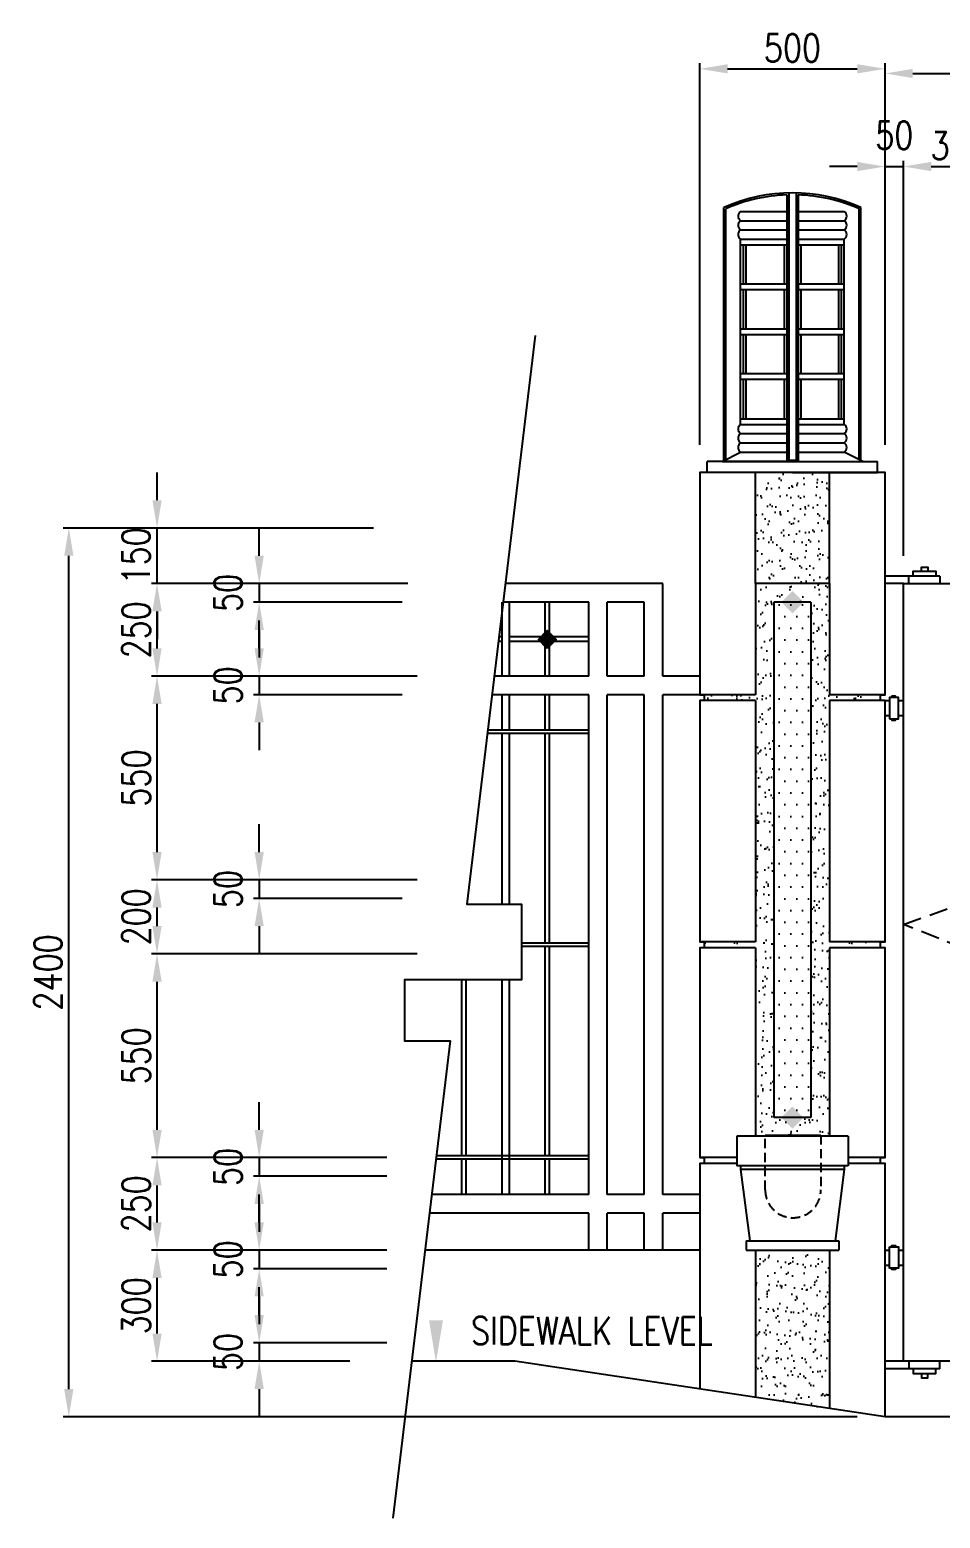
# Model space of a CAD drawing. Extents: x 17901 to 57070, y -1049 to 3900.
# Drawn here: x 46726 to 49184, y -212 to 3807 of the extents above; entities that cross this region are included whole.
import ezdxf

# ---------------------------------------------------------------- set-up
doc = ezdxf.new("R2010")
doc.units = 0
doc.header["$PDMODE"] = 3
doc.header["$PDSIZE"] = -1
doc.linetypes.add('HIDDEN', pattern=[0.375, 0.25, -0.125])
doc.layers.get('0').update_dxf_attribs({"linetype": 'CONTINUOUS'})
doc.layers.get('DEFPOINTS').update_dxf_attribs({"linetype": 'CONTINUOUS'})
for name, color, linetype in [('0-BCA', 33, 'CONTINUOUS'), ('0-DIM', 8, 'CONTINUOUS'), ('0-TEXT', 7, 'CONTINUOUS')]:
    doc.layers.add(name, color=color, linetype=linetype)
doc.styles.add('30', font='romans.shx', dxfattribs={"width": 0.8, "height": 75})
doc.styles.get("Standard").update_dxf_attribs({"font": 'romans.shx', "width": 0.8})
doc.dimstyles.new('CALL', dxfattribs={"dimscale": 30, "dimtxt": 2.5, "dimasz": 2.5, "dimexe": 0.5, "dimexo": 2.5, "dimtad": 0, "dimdec": 0, "dimtxsty": 'STANDARD', "dimcen": 2.5, "dimclrd": 256, "dimclre": 256, "dimclrt": 7, "dimazin": 3, "dimtfac": 1, "dimtdec": 0, "dimtmove": 0, "dimatfit": 3, "dimtolj": 1, "dimtzin": 0})
pattern_1 = [(142.5, (68386.484, 3e-14), (1.60003, 48.94132), [0, -38.608, 0, -43.18, 0, -41.275]), (172.5, (68386.484, 3e-14), (-44.95233, 71.6825), [0, -20.828, 0, -34.798, 0, -13.335]), (212.5, (68417.726, 3e-14), (-79.09924, 0.14372), [0, -12.7, 0, -45.72, 0, -59.69]), (222.5, (68417.726, 3e-14), (-76.35565, 22.29293), [0, -6.35, 0, -29.972, 0, -34.29])]

# ---------------------------------------------------------------- blocks, each defined once
blk = doc.blocks.new('*D120')
at = {"linetype": 'BYBLOCK'}
for p, q in [((36107.2, 1586.3), (36107.2, 1661.3)), ((36493.5, 1511.3), (36092.2, 1511.3)), ((36107.2, 1511.3), (36107.2, 1461.3)), ((36107.2, 1511.3), (36107.2, 1461.3)), ((36493.5, 1461.3), (36092.2, 1461.3)), ((36107.2, 1386.3), (36107.2, 1311.3))]:
    blk.add_line(p, q, dxfattribs=at)
for points in [[(36094.7, 1586.3), (36119.7, 1586.3), (36107.2, 1511.3)], [(36094.7, 1386.3), (36119.7, 1386.3), (36107.2, 1461.3)]]:
    blk.add_solid(points, dxfattribs=at)
at = {"layer": 'DEFPOINTS', "color": 0, "linetype": 'BYBLOCK'}
for p in [(36568.5, 1511.3), (36107.2, 1461.3), (36568.5, 1461.3)]:
    blk.add_point(p, dxfattribs=at)
at = {"color": 7, "linetype": 'BYBLOCK', "insert": (36022.8, 1486.3), "char_height": 75, "attachment_point": 5, "rotation": 90}
blk.add_mtext('\\A1;50', dxfattribs=at)
blk = doc.blocks.new('*D113')
at = {"linetype": 'BYBLOCK'}
for p, q in [((36533.4, 1511.3), (35816.4, 1511.3)), ((35831.4, 1386.3), (35831.4, 1436.3)), ((36533.4, 1311.3), (35816.4, 1311.3))]:
    blk.add_line(p, q, dxfattribs=at)
for points in [[(35818.9, 1436.3), (35843.9, 1436.3), (35831.4, 1511.3)], [(35818.9, 1386.3), (35843.9, 1386.3), (35831.4, 1311.3)]]:
    blk.add_solid(points, dxfattribs=at)
at = {"layer": 'DEFPOINTS', "color": 0, "linetype": 'BYBLOCK'}
for p in [(35831.4, 1511.3), (36608.4, 1511.3), (36608.4, 1311.3)]:
    blk.add_point(p, dxfattribs=at)
at = {"color": 7, "linetype": 'BYBLOCK', "insert": (35775.1, 1411.3), "char_height": 75, "attachment_point": 5, "rotation": 90}
blk.add_mtext('\\A1;200', dxfattribs=at)
blk = doc.blocks.new('*D109')
at = {"linetype": 'BYBLOCK'}
for p, q in [((36415.4, 2461.3), (35578.2, 2461.3)), ((35593.2, 136.3), (35593.2, 2386.3)), ((37721.9, 61.3), (35578.2, 61.3))]:
    blk.add_line(p, q, dxfattribs=at)
for points in [[(35580.7, 2386.3), (35605.7, 2386.3), (35593.2, 2461.3)], [(35580.7, 136.3), (35605.7, 136.3), (35593.2, 61.3)]]:
    blk.add_solid(points, dxfattribs=at)
at = {"layer": 'DEFPOINTS', "color": 0, "linetype": 'BYBLOCK'}
for p in [(35593.2, 2461.3), (36490.4, 2461.3), (37796.9, 61.3)]:
    blk.add_point(p, dxfattribs=at)
at = {"color": 7, "linetype": 'BYBLOCK', "insert": (35537, 1261.3), "char_height": 75, "attachment_point": 5, "rotation": 90}
blk.add_mtext('\\A1;2400', dxfattribs=at)
blk = doc.blocks.new('*D118')
at = {"linetype": 'BYBLOCK'}
for p, q in [((36107.2, 586.3), (36107.2, 661.3)), ((36452.2, 511.3), (36092.2, 511.3)), ((36107.2, 511.3), (36107.2, 461.3)), ((36107.2, 511.3), (36107.2, 461.3)), ((36452.2, 461.3), (36092.2, 461.3)), ((36107.2, 386.3), (36107.2, 311.3))]:
    blk.add_line(p, q, dxfattribs=at)
for points in [[(36094.7, 586.3), (36119.7, 586.3), (36107.2, 511.3)], [(36094.7, 386.3), (36119.7, 386.3), (36107.2, 461.3)]]:
    blk.add_solid(points, dxfattribs=at)
at = {"layer": 'DEFPOINTS', "color": 0, "linetype": 'BYBLOCK'}
for p in [(36527.2, 511.3), (36107.2, 461.3), (36527.2, 461.3)]:
    blk.add_point(p, dxfattribs=at)
at = {"color": 7, "linetype": 'BYBLOCK', "insert": (36022.8, 486.3), "char_height": 75, "attachment_point": 5, "rotation": 90}
blk.add_mtext('\\A1;50', dxfattribs=at)
blk = doc.blocks.new('*D117')
at = {"linetype": 'BYBLOCK'}
for p, q in [((36107.2, 336.3), (36107.2, 411.3)), ((36452.2, 261.3), (36092.2, 261.3)), ((36107.2, 261.3), (36107.2, 211.3)), ((36107.2, 261.3), (36107.2, 211.3)), ((36352.2, 211.3), (36092.2, 211.3)), ((36107.2, 136.3), (36107.2, 61.3))]:
    blk.add_line(p, q, dxfattribs=at)
for points in [[(36094.7, 336.3), (36119.7, 336.3), (36107.2, 261.3)], [(36094.7, 136.3), (36119.7, 136.3), (36107.2, 211.3)]]:
    blk.add_solid(points, dxfattribs=at)
at = {"layer": 'DEFPOINTS', "color": 0, "linetype": 'BYBLOCK'}
for p in [(36527.2, 261.3), (36107.2, 211.3), (36427.2, 211.3)]:
    blk.add_point(p, dxfattribs=at)
at = {"color": 7, "linetype": 'BYBLOCK', "insert": (36022.8, 236.3), "char_height": 75, "attachment_point": 5, "rotation": 90}
blk.add_mtext('\\A1;50', dxfattribs=at)
blk = doc.blocks.new('*D116')
at = {"linetype": 'BYBLOCK'}
for p, q in [((36107.2, 836.3), (36107.2, 911.3)), ((36452.2, 761.3), (36092.2, 761.3)), ((36107.2, 761.3), (36107.2, 711.3)), ((36107.2, 761.3), (36107.2, 711.3)), ((36452.2, 711.3), (36092.2, 711.3)), ((36107.2, 636.3), (36107.2, 561.3))]:
    blk.add_line(p, q, dxfattribs=at)
for points in [[(36094.7, 836.3), (36119.7, 836.3), (36107.2, 761.3)], [(36094.7, 636.3), (36119.7, 636.3), (36107.2, 711.3)]]:
    blk.add_solid(points, dxfattribs=at)
at = {"layer": 'DEFPOINTS', "color": 0, "linetype": 'BYBLOCK'}
for p in [(36527.2, 761.3), (36107.2, 711.3), (36527.2, 711.3)]:
    blk.add_point(p, dxfattribs=at)
at = {"color": 7, "linetype": 'BYBLOCK', "insert": (36022.8, 736.3), "char_height": 75, "attachment_point": 5, "rotation": 90}
blk.add_mtext('\\A1;50', dxfattribs=at)
blk = doc.blocks.new('*D111')
at = {"linetype": 'BYBLOCK'}
for p, q in [((36377.2, 761.3), (35816.4, 761.3)), ((35831.4, 586.3), (35831.4, 686.3)), ((36135.2, 511.3), (35816.4, 511.3))]:
    blk.add_line(p, q, dxfattribs=at)
for points in [[(35818.9, 686.3), (35843.9, 686.3), (35831.4, 761.3)], [(35818.9, 586.3), (35843.9, 586.3), (35831.4, 511.3)]]:
    blk.add_solid(points, dxfattribs=at)
at = {"layer": 'DEFPOINTS', "color": 0, "linetype": 'BYBLOCK'}
for p in [(35831.4, 761.3), (36452.2, 761.3), (36210.2, 511.3)]:
    blk.add_point(p, dxfattribs=at)
at = {"color": 7, "linetype": 'BYBLOCK', "insert": (35775.1, 636.3), "char_height": 75, "attachment_point": 5, "rotation": 90}
blk.add_mtext('\\A1;250', dxfattribs=at)
blk = doc.blocks.new('*D110')
at = {"linetype": 'BYBLOCK'}
for p, q in [((36210.2, 511.3), (35816.4, 511.3)), ((35831.4, 286.3), (35831.4, 436.3)), ((36174.1, 211.3), (35816.4, 211.3))]:
    blk.add_line(p, q, dxfattribs=at)
for points in [[(35818.9, 436.3), (35843.9, 436.3), (35831.4, 511.3)], [(35818.9, 286.3), (35843.9, 286.3), (35831.4, 211.3)]]:
    blk.add_solid(points, dxfattribs=at)
at = {"layer": 'DEFPOINTS', "color": 0, "linetype": 'BYBLOCK'}
for p in [(35831.4, 511.3), (36285.2, 511.3), (36249.1, 211.3)]:
    blk.add_point(p, dxfattribs=at)
at = {"color": 7, "linetype": 'BYBLOCK', "insert": (35775.1, 361.3), "char_height": 75, "attachment_point": 5, "rotation": 90}
blk.add_mtext('\\A1;300', dxfattribs=at)
blk = doc.blocks.new('*D112')
at = {"linetype": 'BYBLOCK'}
for p, q in [((36248.4, 1311.3), (35816.4, 1311.3)), ((35831.4, 836.3), (35831.4, 1236.3)), ((36060.2, 761.3), (35816.4, 761.3))]:
    blk.add_line(p, q, dxfattribs=at)
for points in [[(35818.9, 1236.3), (35843.9, 1236.3), (35831.4, 1311.3)], [(35818.9, 836.3), (35843.9, 836.3), (35831.4, 761.3)]]:
    blk.add_solid(points, dxfattribs=at)
at = {"layer": 'DEFPOINTS', "color": 0, "linetype": 'BYBLOCK'}
for p in [(35831.4, 1311.3), (36323.4, 1311.3), (36135.2, 761.3)]:
    blk.add_point(p, dxfattribs=at)
at = {"color": 7, "linetype": 'BYBLOCK', "insert": (35775.1, 1036.3), "char_height": 75, "attachment_point": 5, "rotation": 90}
blk.add_mtext('\\A1;550', dxfattribs=at)
blk = doc.blocks.new('A$C1AAB01F3')
at = {"layer": '0-TEXT', "color": 2}
for p, q in [((0, 52.5), (11.7, 52.5)), ((36.1, 52.5), (50, 52.5)), ((0, 12.5), (11.7, 12.5)), ((36.1, 12.5), (50, 12.5))]:
    blk.add_line(p, q, dxfattribs=at)
blk.add_lwpolyline([(11.7, 61.8), (36.1, 61.8), (36.1, 3.7), (11.7, 3.7)], close=True, dxfattribs=at)
for points in [[(18.5, 61.8), (18.5, 64.9), (27.9, 64.9), (27.9, 61.8)], [(27.9, 3.7), (27.9, 0), (18.5, 0), (18.5, 3.7)]]:
    blk.add_lwpolyline(points, dxfattribs=at)
blk = doc.blocks.new('*D121')
at = {"linetype": 'BYBLOCK'}
for p, q in [((36107.2, 2386.3), (36107.2, 2461.3)), ((36508.4, 2311.3), (36092.2, 2311.3)), ((36107.2, 2311.3), (36107.2, 2261.3)), ((36107.2, 2311.3), (36107.2, 2261.3)), ((36493.5, 2261.3), (36092.2, 2261.3)), ((36107.2, 2186.3), (36107.2, 2111.3))]:
    blk.add_line(p, q, dxfattribs=at)
for points in [[(36094.7, 2386.3), (36119.7, 2386.3), (36107.2, 2311.3)], [(36094.7, 2186.3), (36119.7, 2186.3), (36107.2, 2261.3)]]:
    blk.add_solid(points, dxfattribs=at)
at = {"layer": 'DEFPOINTS', "color": 0, "linetype": 'BYBLOCK'}
for p in [(36583.4, 2311.3), (36107.2, 2261.3), (36568.5, 2261.3)]:
    blk.add_point(p, dxfattribs=at)
at = {"color": 7, "linetype": 'BYBLOCK', "insert": (36022.8, 2286.3), "char_height": 75, "attachment_point": 5, "rotation": 90}
blk.add_mtext('\\A1;50', dxfattribs=at)
blk = doc.blocks.new('*D119')
at = {"linetype": 'BYBLOCK'}
for p, q in [((36107.2, 2136.3), (36107.2, 2211.3)), ((36493.5, 2061.3), (36092.2, 2061.3)), ((36107.2, 2061.3), (36107.2, 2011.3)), ((36107.2, 2061.3), (36107.2, 2011.3)), ((36493.5, 2011.3), (36092.2, 2011.3)), ((36107.2, 1936.3), (36107.2, 1861.3))]:
    blk.add_line(p, q, dxfattribs=at)
for points in [[(36094.7, 2136.3), (36119.7, 2136.3), (36107.2, 2061.3)], [(36094.7, 1936.3), (36119.7, 1936.3), (36107.2, 2011.3)]]:
    blk.add_solid(points, dxfattribs=at)
at = {"layer": 'DEFPOINTS', "color": 0, "linetype": 'BYBLOCK'}
for p in [(36568.5, 2061.3), (36107.2, 2011.3), (36568.5, 2011.3)]:
    blk.add_point(p, dxfattribs=at)
at = {"color": 7, "linetype": 'BYBLOCK', "insert": (36022.8, 2036.3), "char_height": 75, "attachment_point": 5, "rotation": 90}
blk.add_mtext('\\A1;50', dxfattribs=at)
blk = doc.blocks.new('*D115')
at = {"linetype": 'BYBLOCK'}
for p, q in [((36433.4, 2311.3), (35816.4, 2311.3)), ((35831.4, 2136.3), (35831.4, 2236.3)), ((36533.4, 2061.3), (35816.4, 2061.3))]:
    blk.add_line(p, q, dxfattribs=at)
for points in [[(35818.9, 2236.3), (35843.9, 2236.3), (35831.4, 2311.3)], [(35818.9, 2136.3), (35843.9, 2136.3), (35831.4, 2061.3)]]:
    blk.add_solid(points, dxfattribs=at)
at = {"layer": 'DEFPOINTS', "color": 0, "linetype": 'BYBLOCK'}
for p in [(35831.4, 2311.3), (36508.4, 2311.3), (36608.4, 2061.3)]:
    blk.add_point(p, dxfattribs=at)
at = {"color": 7, "linetype": 'BYBLOCK', "insert": (35775.1, 2186.3), "char_height": 75, "attachment_point": 5, "rotation": 90}
blk.add_mtext('\\A1;250', dxfattribs=at)
blk = doc.blocks.new('*D114')
at = {"linetype": 'BYBLOCK'}
for p, q in [((36533.4, 2061.3), (35816.4, 2061.3)), ((35831.4, 1586.3), (35831.4, 1986.3)), ((36533.4, 1511.3), (35816.4, 1511.3))]:
    blk.add_line(p, q, dxfattribs=at)
for points in [[(35818.9, 1986.3), (35843.9, 1986.3), (35831.4, 2061.3)], [(35818.9, 1586.3), (35843.9, 1586.3), (35831.4, 1511.3)]]:
    blk.add_solid(points, dxfattribs=at)
at = {"layer": 'DEFPOINTS', "color": 0, "linetype": 'BYBLOCK'}
for p in [(35831.4, 2061.3), (36608.4, 2061.3), (36608.4, 1511.3)]:
    blk.add_point(p, dxfattribs=at)
at = {"color": 7, "linetype": 'BYBLOCK', "insert": (35775.1, 1786.3), "char_height": 75, "attachment_point": 5, "rotation": 90}
blk.add_mtext('\\A1;550', dxfattribs=at)
blk = doc.blocks.new('*D107')
at = {"linetype": 'BYBLOCK'}
for p, q in [((35831.4, 2536.3), (35831.4, 2611.3)), ((36415.4, 2461.3), (35816.4, 2461.3)), ((35831.4, 2311.3), (35831.4, 2461.3)), ((35831.4, 2311.3), (35831.4, 2461.3)), ((36415.4, 2311.3), (35816.4, 2311.3)), ((35831.4, 2236.3), (35831.4, 2161.3))]:
    blk.add_line(p, q, dxfattribs=at)
for points in [[(35818.9, 2536.3), (35843.9, 2536.3), (35831.4, 2461.3)], [(35818.9, 2236.3), (35843.9, 2236.3), (35831.4, 2311.3)]]:
    blk.add_solid(points, dxfattribs=at)
at = {"layer": 'DEFPOINTS', "color": 0, "linetype": 'BYBLOCK'}
for p in [(35831.4, 2461.3), (36490.4, 2461.3), (36490.4, 2311.3)]:
    blk.add_point(p, dxfattribs=at)
at = {"color": 7, "linetype": 'BYBLOCK', "insert": (35774.7, 2386.3), "char_height": 75, "attachment_point": 5, "rotation": 90}
blk.add_mtext('\\A1;150', dxfattribs=at)
blk = doc.blocks.new('*D101')
at = {"linetype": 'BYBLOCK'}
for p, q in [((37846.9, 2386.3), (37846.9, 3452.5)), ((37921.9, 3437.5), (38071.9, 3437.5)), ((38146.9, 2536.3), (38146.9, 3452.5))]:
    blk.add_line(p, q, dxfattribs=at)
for points in [[(37921.9, 3450), (37921.9, 3425), (37846.9, 3437.5)], [(38071.9, 3450), (38071.9, 3425), (38146.9, 3437.5)]]:
    blk.add_solid(points, dxfattribs=at)
at = {"layer": 'DEFPOINTS', "color": 0, "linetype": 'BYBLOCK'}
for p in [(38146.9, 3437.5), (38146.9, 2461.3), (37846.9, 2311.3)]:
    blk.add_point(p, dxfattribs=at)
at = {"color": 7, "linetype": 'BYBLOCK', "insert": (37996.9, 3493.7), "char_height": 75, "attachment_point": 5}
blk.add_mtext('\\A1;300', dxfattribs=at)
blk = doc.blocks.new('*D99')
at = {"linetype": 'BYBLOCK'}
for p, q in [((37721.9, 3437.5), (37646.9, 3437.5)), ((37796.9, 2686.3), (37796.9, 3452.5)), ((37796.9, 3437.5), (37846.9, 3437.5)), ((37796.9, 3437.5), (37846.9, 3437.5)), ((37846.9, 2386.3), (37846.9, 3452.5)), ((37921.9, 3437.5), (37996.9, 3437.5))]:
    blk.add_line(p, q, dxfattribs=at)
for points in [[(37721.9, 3450), (37721.9, 3425), (37796.9, 3437.5)], [(37921.9, 3450), (37921.9, 3425), (37846.9, 3437.5)]]:
    blk.add_solid(points, dxfattribs=at)
at = {"layer": 'DEFPOINTS', "color": 0, "linetype": 'BYBLOCK'}
for p in [(37846.9, 3437.5), (37796.9, 2611.3), (37846.9, 2311.3)]:
    blk.add_point(p, dxfattribs=at)
at = {"color": 7, "linetype": 'BYBLOCK', "insert": (37821.9, 3521.8), "char_height": 75, "attachment_point": 5}
blk.add_mtext('\\A1;50', dxfattribs=at)
blk = doc.blocks.new('*D98')
at = {"linetype": 'BYBLOCK'}
for p, q in [((49035.2, 2686.3), (49035.2, 3703.8)), ((52035.2, 2536.3), (52035.2, 3703.8)), ((49110.2, 3688.8), (51960.2, 3688.8))]:
    blk.add_line(p, q, dxfattribs=at)
for points in [[(49110.2, 3701.3), (49110.2, 3676.3), (49035.2, 3688.8)], [(51960.2, 3701.3), (51960.2, 3676.3), (52035.2, 3688.8)]]:
    blk.add_solid(points, dxfattribs=at)
at = {"layer": 'DEFPOINTS', "color": 0, "linetype": 'BYBLOCK'}
for p in [(52035.2, 3688.8), (49035.2, 2611.3), (52035.2, 2461.3)]:
    blk.add_point(p, dxfattribs=at)
at = {"color": 7, "linetype": 'BYBLOCK', "insert": (50535.2, 3745.1), "char_height": 75, "attachment_point": 5}
blk.add_mtext('\\A1;3000', dxfattribs=at)
blk = doc.blocks.new('*D97')
at = {"linetype": 'BYBLOCK'}
for p, q in [((37296.9, 2686.3), (37296.9, 3716.3)), ((37371.9, 3701.3), (37721.9, 3701.3)), ((37796.9, 2686.3), (37796.9, 3716.3))]:
    blk.add_line(p, q, dxfattribs=at)
for points in [[(37371.9, 3713.8), (37371.9, 3688.8), (37296.9, 3701.3)], [(37721.9, 3713.8), (37721.9, 3688.8), (37796.9, 3701.3)]]:
    blk.add_solid(points, dxfattribs=at)
at = {"layer": 'DEFPOINTS', "color": 0, "linetype": 'BYBLOCK'}
for p in [(37796.9, 3701.3), (37296.9, 2611.3), (37796.9, 2611.3)]:
    blk.add_point(p, dxfattribs=at)
at = {"color": 7, "linetype": 'BYBLOCK', "insert": (37546.9, 3757.6), "char_height": 75, "attachment_point": 5}
blk.add_mtext('\\A1;500', dxfattribs=at)

msp = doc.modelspace()

# ---------------------------------------------------------------- hatches: boundary and pattern name
at = {"linetype": 'CONTINUOUS'}
h = msp.add_hatch(dxfattribs=at)
h.set_pattern_fill('AR-SAND', color=2, style=0)
h.set_pattern_definition([(37.5, (11238.25, 0), (-1.60003, 48.941324), [0, -38.608, 0, -43.18, 0, -41.275]), (7.5, (11238.25, 0), (44.95233, 71.68251), [0, -20.828, 0, -34.798, 0, -13.335]), (327.5, (11207.006, 0), (79.099237, 0.14372), [0, -12.7, 0, -45.72, 0, -59.69]), (317.5, (11207.006, 0), (76.35565, 22.29293), [0, -6.35, 0, -29.972, 0, -34.29])])
h.paths.add_polyline_path([(48885.2, 2611.3), (48685.2, 2611.3), (48685.2, 2311.3), (48885.2, 2311.3)])
h = msp.add_hatch(dxfattribs=at)
h.set_pattern_fill('AR-SAND', color=2, style=0)
h.set_pattern_definition(pattern_1)
h.paths.add_polyline_path([(48685.2, 1995.3), (48547.2, 1995.3), (48547.2, 2011.3), (48685.2, 2011.3), (48685.2, 2311.3), (48885.2, 2311.3), (48885.2, 2011.3), (49023.2, 2011.3), (49023.2, 1995.3), (48885.2, 1995.3), (48885.2, 1344.2), (49023.2, 1344.2), (49023.2, 1328.2), (48885.2, 1328.2), (48885.2, 819.3), (48685.2, 819.3), (48685.2, 1328.2), (48547.2, 1328.2), (48547.2, 1344.2), (48685.2, 1344.2)])
h.paths.add_polyline_path([(48735.2, 869.3), (48835.2, 869.3), (48835.2, 2261.3), (48735.2, 2261.3)], flags=16)
for points in [[(48785.2, 2231.3), (48755.2, 2261.3), (48785.2, 2291.3), (48815.2, 2261.3)], [(48785.2, 899.3), (48755.2, 869.3), (48785.2, 839.3), (48815.2, 869.3)]]:
    msp.add_hatch(color=2, dxfattribs=at).paths.add_polyline_path(points)
h = msp.add_hatch(dxfattribs=at)
h.set_pattern_fill('DOTS', color=256, scale=20, style=0)
h.set_pattern_definition([(180, (68386.484, 3e-14), (-15.875, 31.75), [0, -31.75])])
h.paths.add_polyline_path([(48735.2, 2261.3), (48735.2, 869.3), (48835.2, 869.3), (48835.2, 2261.3)])
h = msp.add_hatch(dxfattribs=at)
h.set_pattern_fill('AR-SAND', color=2, style=0)
h.set_pattern_definition(pattern_1)
h.paths.add_polyline_path([(48685.2, 211.3), (48885.2, 211.3), (48885.2, 511.3), (48685.2, 511.3)])
h = msp.add_hatch(dxfattribs=at)
h.set_pattern_fill('AR-SAND', color=2, style=0)
h.paths.add_polyline_path([(48885.2, 211.3), (48685.2, 211.3), (48685.2, 113.8), (48885.2, 83.8)])
at = {"layer": '0-TEXT', "linetype": 'CONTINUOUS'}
msp.add_hatch(color=256, dxfattribs=at).paths.add_polyline_path([(48123.1, 2136.2), (48099.1, 2160.3), (48123.1, 2184.3), (48147.2, 2160.3)])

# ---------------------------------------------------------------- linework, layer by layer
at = {"color": 2}
for p, q in [((48685.2, 2311.3), (48685.2, 2611.3)), ((48885.2, 2311.3), (48885.2, 2611.3)), ((48685.2, 2311.3), (48685.2, 2011.3)), ((48885.2, 2311.3), (48685.2, 2311.3)), ((48885.2, 2311.3), (48885.2, 2011.3)), ((48000.2, 2261.3), (48000.2, 2061.3)), ((48020.2, 2261.3), (48020.2, 2061.3)), ((48116.7, 2261.3), (48116.7, 2167.3)), ((48128.7, 2261.3), (48128.7, 2167.3)), ((48735.2, 2261.3), (48735.2, 869.3)), ((48835.2, 2261.3), (48735.2, 2261.3)), ((48835.2, 2261.3), (48835.2, 869.3)), ((48000.2, 2155.3), (47991, 2155.3)), ((48000.2, 2167.3), (47992.5, 2167.3)), ((48116.7, 2167.3), (48020.2, 2167.3)), ((48116.7, 2155.3), (48020.2, 2155.3)), ((48116.7, 2155.3), (48116.7, 2061.3)), ((48235.2, 2167.3), (48128.7, 2167.3)), ((48128.7, 2155.3), (48128.7, 2061.3)), ((48235.2, 2155.3), (48128.7, 2155.3)), ((48000.2, 2011.3), (48000.2, 1915.8)), ((48020.2, 2011.3), (48020.2, 1915.8)), ((48116.7, 2011.3), (48116.7, 1915.8)), ((48128.7, 2011.3), (48128.7, 1915.8)), ((48685.2, 2011.3), (48535.2, 2011.3)), ((49035.2, 2011.3), (48885.2, 2011.3)), ((48685.2, 1995.3), (48535.2, 1995.3)), ((48685.2, 1995.3), (48685.2, 1344.2)), ((48885.2, 1995.3), (48885.2, 1344.2)), ((49035.2, 1995.3), (48885.2, 1995.3)), ((48235.2, 1906.8), (47961.1, 1906.8)), ((48235.2, 1915.8), (47962.2, 1915.8)), ((48000.2, 1906.8), (48000.2, 1445.7)), ((48020.2, 1906.8), (48020.2, 1445.7)), ((48116.7, 1906.8), (48116.7, 1340.7)), ((48128.7, 1906.8), (48128.7, 1340.7)), ((48235.2, 1340.7), (48053.9, 1340.7)), ((48235.2, 1331.7), (48053.9, 1331.7)), ((48116.7, 1331.7), (48116.7, 765.8)), ((48128.7, 1331.7), (48128.7, 765.8)), ((48685.2, 1344.2), (48535.2, 1344.2)), ((48685.2, 1328.2), (48535.2, 1328.2)), ((48685.2, 1328.2), (48685.2, 819.3)), ((49035.2, 1344.2), (48885.2, 1344.2)), ((48885.2, 1328.2), (48885.2, 819.3)), ((49035.2, 1328.2), (48885.2, 1328.2)), ((47891.7, 1241.5), (47891.7, 765.8)), ((47903.7, 1241.5), (47903.7, 765.8)), ((48000.2, 1241.5), (48000.2, 661.3)), ((48020.2, 1241.5), (48020.2, 661.3)), ((48835.2, 869.3), (48735.2, 869.3)), ((48835.2, 869.3), (48735.2, 869.3)), ((48935.2, 819.3), (48635.2, 819.3)), ((48635.2, 819.3), (48635.2, 739.3)), ((48935.2, 819.3), (48935.2, 739.3)), ((48235.2, 765.8), (47823.8, 765.8)), ((48235.2, 756.8), (47822.7, 756.8)), ((47891.7, 756.8), (47891.7, 661.3)), ((47903.7, 756.8), (47903.7, 661.3)), ((48116.7, 756.8), (48116.7, 661.3)), ((48128.7, 756.8), (48128.7, 661.3)), ((48635.2, 761.3), (48535.2, 761.3)), ((48635.2, 745.3), (48535.2, 745.3)), ((48935.2, 739.3), (48635.2, 739.3)), ((48645.2, 739.3), (48645.2, 729.3)), ((48645.2, 729.3), (48670, 536.3)), ((48925.2, 729.3), (48645.2, 729.3)), ((48925.2, 729.3), (48900.3, 536.3)), ((48925.2, 739.3), (48925.2, 729.3)), ((49035.2, 761.3), (48935.2, 761.3)), ((49035.2, 745.3), (48935.2, 745.3)), ((48660.2, 536.3), (48660.2, 511.3)), ((48660.2, 536.3), (48910.2, 536.3)), ((48910.2, 536.3), (48910.2, 511.3)), ((48660.2, 511.3), (48910.2, 511.3)), ((48685.2, 511.3), (48685.2, 113.8)), ((48885.2, 511.3), (48885.2, 83.8))]:
    msp.add_line(p, q, dxfattribs=at)
for p, q in [((48435.2, 2311.3), (48009.8, 2311.3)), ((48435.2, 2061.3), (48435.2, 2311.3)), ((48235.2, 2261.3), (48003.8, 2261.3)), ((48235.2, 2061.3), (48235.2, 2261.3)), ((48285.2, 2061.3), (48285.2, 2261.3)), ((48385.2, 2261.3), (48285.2, 2261.3)), ((48385.2, 2061.3), (48385.2, 2261.3)), ((48235.2, 2061.3), (47979.7, 2061.3)), ((48385.2, 2061.3), (48285.2, 2061.3)), ((48535.2, 2061.3), (48435.2, 2061.3)), ((48235.2, 2011.3), (47973.7, 2011.3)), ((48235.2, 661.3), (48235.2, 2011.3)), ((48285.2, 661.3), (48285.2, 2011.3)), ((48385.2, 2011.3), (48285.2, 2011.3)), ((48385.2, 661.3), (48385.2, 2011.3)), ((48435.2, 661.3), (48435.2, 2011.3)), ((48535.2, 2011.3), (48435.2, 2011.3)), ((48235.2, 661.3), (47811.2, 661.3)), ((48385.2, 661.3), (48285.2, 661.3)), ((48535.2, 661.3), (48435.2, 661.3)), ((48235.2, 611.3), (47805.2, 611.3)), ((48235.2, 511.3), (48235.2, 611.3)), ((48285.2, 511.3), (48285.2, 611.3)), ((48385.2, 611.3), (48285.2, 611.3)), ((48385.2, 511.3), (48385.2, 611.3)), ((48435.2, 511.3), (48435.2, 611.3)), ((48535.2, 611.3), (48435.2, 611.3)), ((48535.2, 511.3), (47793.2, 511.3)), ((52035.2, 211.3), (49085.2, 211.3))]:
    msp.add_line(p, q)
at = {"color": 5}
for p, q in [((48035.2, 211.3), (47757.1, 211.3)), ((49035.2, 61.3), (48035.2, 211.3)), ((51585.2, 61.3), (49035.2, 61.3))]:
    msp.add_line(p, q, dxfattribs=at)
at = {"color": 4}
msp.add_lwpolyline([(49035.2, 61.3), (49035.2, 745.3), (49023.2, 745.3), (49023.2, 761.3), (49035.2, 761.3), (49035.2, 1328.2), (49023.2, 1328.2), (49023.2, 1344.2), (49035.2, 1344.2), (49035.2, 1995.3), (49023.2, 1995.3), (49023.2, 2011.3), (49035.2, 2011.3), (49035.2, 2611.3), (48535.2, 2611.3), (48535.2, 2011.3), (48547.2, 2011.3), (48547.2, 1995.3), (48535.2, 1995.3), (48535.2, 1344.2), (48547.2, 1344.2), (48547.2, 1328.2), (48535.2, 1328.2), (48535.2, 761.3), (48547.2, 761.3), (48547.2, 745.3), (48535.2, 745.3), (48535.2, 136.3)], dxfattribs=at)
at = {"color": 2}
msp.add_lwpolyline([(48123.1, 2136.2), (48099.1, 2160.3), (48123.1, 2184.3), (48147.2, 2160.3)], close=True, dxfattribs=at)
at = {"layer": '0-BCA', "color": 2}
for p, q in [((48770.2, 3366), (48770.2, 3366)), ((48770.2, 3361), (48770.2, 2643.8)), ((48775.2, 3366.2), (48775.2, 2643.8)), ((48795.2, 3366.2), (48795.2, 2643.8)), ((48800.2, 3366), (48800.2, 3366)), ((48800.2, 3361), (48800.2, 2643.8)), ((48600.2, 2643.8), (48600.2, 3326.5)), ((48605.2, 2646.3), (48605.2, 3323.2)), ((48645.2, 3316.3), (48770.2, 3316.3)), ((48800.2, 3316.3), (48925.2, 3316.3)), ((48965.2, 2646.3), (48965.2, 3323.2)), ((48970.2, 2643.8), (48970.2, 3326.5)), ((48645.2, 3291.3), (48770.2, 3291.3)), ((48645.2, 3266.3), (48770.2, 3266.3)), ((48800.2, 3291.3), (48925.2, 3291.3)), ((48800.2, 3266.3), (48925.2, 3266.3)), ((48645.2, 2741.3), (48645.2, 3241.3)), ((48645.2, 3241.3), (48770.2, 3241.3)), ((48645.2, 3241.3), (48770.2, 3241.3)), ((48645.2, 3226.3), (48770.2, 3226.3)), ((48652.7, 3120), (48652.7, 3226.3)), ((48660.2, 3120), (48660.2, 3226.3)), ((48762.7, 3226.3), (48762.7, 3120)), ((48800.2, 3241.3), (48925.2, 3241.3)), ((48800.2, 3241.3), (48925.2, 3241.3)), ((48800.2, 3226.3), (48925.2, 3226.3)), ((48807.7, 3226.3), (48807.7, 3120)), ((48910.2, 3120), (48910.2, 3226.3)), ((48917.7, 3120), (48917.7, 3226.3)), ((48925.2, 2741.3), (48925.2, 3241.3)), ((48770.2, 3120), (48645.2, 3120)), ((48770.2, 3105), (48645.2, 3105)), ((48652.7, 2998.8), (48652.7, 3105)), ((48660.2, 2998.8), (48660.2, 3105)), ((48762.7, 3105), (48762.7, 2998.8)), ((48925.2, 3120), (48800.2, 3120)), ((48925.2, 3105), (48800.2, 3105)), ((48807.7, 3105), (48807.7, 2998.8)), ((48910.2, 2998.8), (48910.2, 3105)), ((48917.7, 2998.8), (48917.7, 3105)), ((48645.2, 2998.8), (48770.2, 2998.8)), ((48645.2, 2983.8), (48770.2, 2983.8)), ((48652.7, 2877.5), (48652.7, 2983.8)), ((48660.2, 2877.5), (48660.2, 2983.8)), ((48762.7, 2983.8), (48762.7, 2877.5)), ((48800.2, 2998.8), (48925.2, 2998.8)), ((48800.2, 2983.8), (48925.2, 2983.8)), ((48807.7, 2983.8), (48807.7, 2877.5)), ((48910.2, 2877.5), (48910.2, 2983.8)), ((48917.7, 2877.5), (48917.7, 2983.8)), ((48770.2, 2877.5), (48645.2, 2877.5)), ((48770.2, 2862.5), (48645.2, 2862.5)), ((48652.7, 2756.3), (48652.7, 2862.5)), ((48660.2, 2756.3), (48660.2, 2862.5)), ((48762.7, 2862.5), (48762.7, 2756.3)), ((48925.2, 2877.5), (48800.2, 2877.5)), ((48925.2, 2862.5), (48800.2, 2862.5)), ((48807.7, 2862.5), (48807.7, 2756.3)), ((48910.2, 2756.3), (48910.2, 2862.5)), ((48917.7, 2756.3), (48917.7, 2862.5)), ((48645.2, 2756.3), (48770.2, 2756.3)), ((48645.2, 2741.3), (48770.2, 2741.3)), ((48800.2, 2756.3), (48925.2, 2756.3)), ((48800.2, 2741.3), (48925.2, 2741.3)), ((48645.2, 2716.3), (48770.2, 2716.3)), ((48800.2, 2716.3), (48925.2, 2716.3)), ((48595.2, 2641.3), (48645.2, 2666.3)), ((48645.2, 2691.3), (48770.2, 2691.3)), ((48645.2, 2666.3), (48770.2, 2666.3)), ((48800.2, 2691.3), (48925.2, 2691.3)), ((48800.2, 2666.3), (48925.2, 2666.3)), ((48975.2, 2641.3), (48925.2, 2666.3)), ((48785.2, 2641.3), (48555.2, 2641.3)), ((48555.2, 2611.3), (48555.2, 2641.3)), ((48595.2, 2641.3), (48975.2, 2641.3)), ((48800.2, 2643.8), (48770.2, 2643.8)), ((48785.2, 2641.3), (49015.2, 2641.3)), ((49015.2, 2611.3), (49015.2, 2641.3)), ((48785.2, 2611.3), (48555.2, 2611.3)), ((48785.2, 2611.3), (49015.2, 2611.3))]:
    msp.add_line(p, q, dxfattribs=at)
for centre, radius, start, end in [((48785.2, 2916.3), 450, 65.7253, 114.2747), ((48785.2, 2916.3), 445, 91.9317, 113.8594), ((48785.2, 2916.3), 445, 66.1406, 88.0683), ((48653.8, 3303.8), 15.2, 124.706, 235.294), ((48916.5, 3303.8), 15.2, 304.706, 55.294), ((48653.8, 3278.8), 15.2, 124.706, 235.294), ((48653.8, 3253.8), 15.2, 124.706, 235.294), ((48916.5, 3278.8), 15.2, 304.706, 55.294), ((48916.5, 3253.8), 15.2, 304.706, 55.294), ((48653.8, 2728.8), 15.2, 124.706, 235.294), ((48916.5, 2728.8), 15.2, 304.706, 55.294), ((48653.8, 2703.8), 15.2, 124.706, 235.294), ((48916.5, 2703.8), 15.2, 304.706, 55.294), ((48653.8, 2678.8), 15.2, 124.706, 235.294), ((48916.5, 2678.8), 15.2, 304.706, 55.294)]:
    msp.add_arc(centre, radius, start, end, dxfattribs=at)
at = {"layer": '0-DIM', "linetype": 'HIDDEN', "ltscale": 100}
for p, q in [((48711.6, 674.1), (48711.6, 822)), ((48861.8, 822), (48861.8, 674.1))]:
    msp.add_line(p, q, dxfattribs=at)
at = {"layer": '0-DIM'}
msp.add_line((48711.6, 822), (48861.8, 822), dxfattribs=at)
at = {"layer": '0-DIM', "color": 1}
msp.add_lwpolyline([(48090.4, 2981.5), (47905.6, 1445.7), (48053.9, 1445.7), (48053.9, 1241.5), (47737.4, 1241.5), (47737.4, 1076.2), (47861.2, 1076.2), (47706.1, -212.5)], dxfattribs=at)
at = {"layer": '0-DIM', "linetype": 'HIDDEN', "ltscale": 100}
msp.add_arc((48786.7, 674.1), 75.1, 180, 0, dxfattribs=at)
at = {"layer": '0-TEXT', "color": 2}
for p, q in [((49183.2, 2331.3), (49035.2, 2331.3)), ((49099.6, 2311.3), (49099.6, 2331.3)), ((49183.2, 2331.3), (49183.2, 2311.3)), ((49085.2, 2311.3), (49035.2, 2311.3)), ((49085.2, 211.3), (49035.2, 211.3)), ((49099.6, 211.3), (49099.6, 191.3)), ((49183.2, 191.3), (49183.2, 211.3)), ((49183.2, 191.3), (49035.2, 191.3))]:
    msp.add_line(p, q, dxfattribs=at)
at = {"layer": '0-TEXT'}
for p, q in [((49085.2, 211.3), (49085.2, 2311.3)), ((49085.2, 2311.3), (49385.2, 2311.3))]:
    msp.add_line(p, q, dxfattribs=at)
at = {"layer": '0-TEXT', "color": 2, "linetype": 'HIDDEN', "ltscale": 200}
msp.add_lwpolyline([(52035.2, 211.3), (49085.2, 1390.8), (52035.2, 2461.3)], dxfattribs=at)
at = {"layer": '0-TEXT', "color": 2}
for points in [[(49111, 2331.3), (49111, 2344.6), (49172.4, 2344.6), (49172.4, 2331.3)], [(49133.9, 2344.6), (49133.9, 2355.8), (49151, 2355.8), (49151, 2344.6)], [(49111, 191.3), (49111, 178), (49172.4, 178), (49172.4, 191.3)], [(49133.9, 178), (49133.9, 166.8), (49151, 166.8), (49151, 178)]]:
    msp.add_lwpolyline(points, dxfattribs=at)
at = {"layer": '0-TEXT'}
msp.add_solid([(47841.5, 321.5), (47804, 321.5), (47822.7, 209)], dxfattribs=at)

# ---------------------------------------------------------------- block references
at = {"layer": '0-TEXT', "xscale": -1, "rotation": 180}
msp.add_blockref('A$C1AAB01F3', (49035.2, 2007.7), dxfattribs=at)
at = {"layer": '0-TEXT'}
msp.add_blockref('A$C1AAB01F3', (49035.2, 458.8), dxfattribs=at)

# ---------------------------------------------------------------- texts
at = {"layer": '0-TEXT', "style": '30', "width": 0.8}
msp.add_text('SIDEWALK LEVEL', height=75, dxfattribs=at).set_placement((47917.4, 256.6))

# ---------------------------------------------------------------- dimensions: what is measured, and where the dimension line sits
at = {"layer": '0-DIM'}
for base, p1, p2, picture, middle in [((49035.2, 3701.3), (48535.2, 2611.3), (49035.2, 2611.3), '*D97', (48785.2, 3757.6)), ((49085.2, 3437.5), (49035.2, 2611.3), (49085.2, 2311.3), '*D99', (49060.2, 3521.8)), ((49385.2, 3437.5), (49085.2, 2311.3), (49385.2, 2461.3), '*D101', (49235.2, 3493.7))]:
    dim = msp.add_linear_dim(base=base, p1=p1, p2=p2, dimstyle='CALL', override={"dimtad": 1}, dxfattribs=at)
    dim.commit()
    dim.dimension.update_dxf_attribs({"geometry": picture, "text_midpoint": middle, "insert": (11238.2, 0)})
dim = msp.add_linear_dim(base=(52035.2, 3688.8), p1=(49035.2, 2611.3), p2=(52035.2, 2461.3), dimstyle='CALL', override={"dimtad": 1}, dxfattribs=at)
dim.commit()
dim.dimension.update_dxf_attribs({"geometry": '*D98', "text_midpoint": (50535.2, 3745.1)})
dim = msp.add_linear_dim(base=(47069.6, 2461.3), p1=(47728.6, 2311.3), p2=(47728.6, 2461.3), angle=90, dimstyle='CALL', override={"dimtad": 1}, dxfattribs=at)
dim.commit()
dim.dimension.update_dxf_attribs({"geometry": '*D107', "text_midpoint": (47012.9, 2386.3), "dimtype": 160, "insert": (11238.2, 0)})
for base, p1, p2, picture, middle in [((46831.5, 2461.3), (49035.2, 61.3), (47728.6, 2461.3), '*D109', (46775.2, 1261.3)), ((47345.5, 2261.3), (47821.6, 2311.3), (47806.8, 2261.3), '*D121', (47261.1, 2286.3)), ((47069.6, 2311.3), (47846.6, 2061.3), (47746.6, 2311.3), '*D115', (47013.4, 2186.3)), ((47345.5, 2011.3), (47806.8, 2061.3), (47806.8, 2011.3), '*D119', (47261.1, 2036.3)), ((47069.6, 2061.3), (47846.6, 1511.3), (47846.6, 2061.3), '*D114', (47013.4, 1786.3)), ((47345.5, 1461.3), (47806.8, 1511.3), (47806.8, 1461.3), '*D120', (47261.1, 1486.3)), ((47069.6, 1511.3), (47846.6, 1311.3), (47846.6, 1511.3), '*D113', (47013.4, 1411.3)), ((47069.6, 1311.3), (47373.4, 761.3), (47561.6, 1311.3), '*D112', (47013.4, 1036.3)), ((47345.5, 711.3), (47765.4, 761.3), (47765.4, 711.3), '*D116', (47261.1, 736.3)), ((47069.6, 761.3), (47448.4, 511.3), (47690.4, 761.3), '*D111', (47013.4, 636.3)), ((47345.5, 461.3), (47765.4, 511.3), (47765.4, 461.3), '*D118', (47261.1, 486.3)), ((47069.6, 511.3), (47487.3, 211.3), (47523.4, 511.3), '*D110', (47013.4, 361.3)), ((47345.5, 211.3), (47765.4, 261.3), (47665.4, 211.3), '*D117', (47261.1, 236.3))]:
    dim = msp.add_linear_dim(base=base, p1=p1, p2=p2, angle=90, dimstyle='CALL', override={"dimtad": 1}, dxfattribs=at)
    dim.commit()
    dim.dimension.update_dxf_attribs({"geometry": picture, "text_midpoint": middle, "insert": (11238.2, 0)})

doc.saveas('drawing.dxf')
